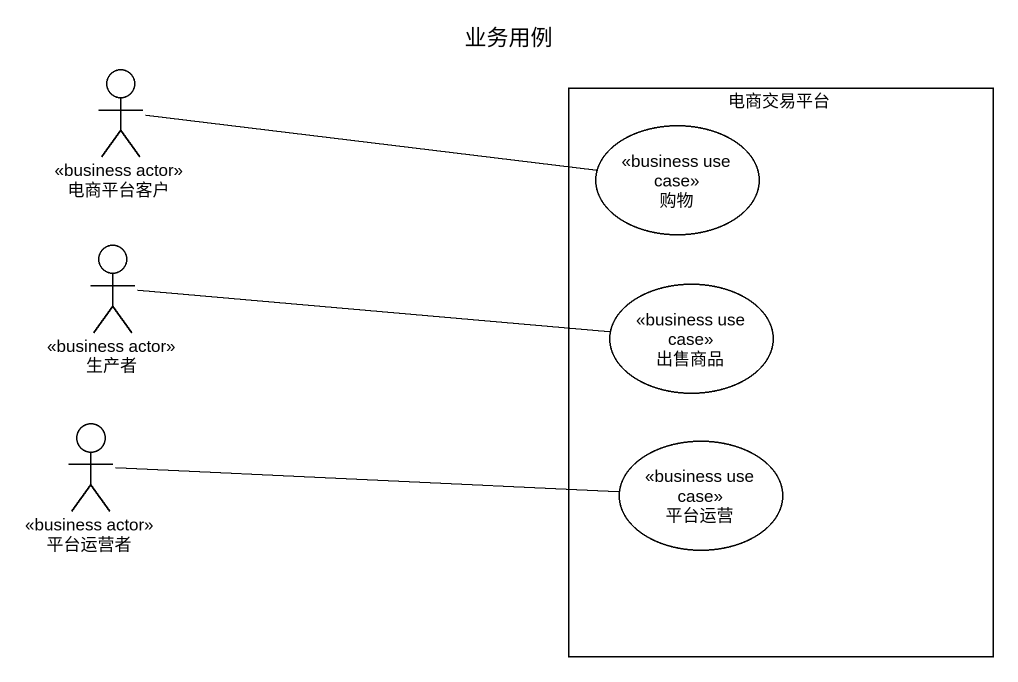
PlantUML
@startuml
title 业务用例
actor 电商平台客户 <<business actor>>
rectangle 电商交易平台 {
  usecase 购物 <<business use case>>
  usecase 出售商品 <<business use case>>
  usecase 平台运营 <<business use case>>
}
actor 生产者 <<business actor>>
actor 平台运营者 <<business actor>>
电商平台客户 -right- 购物
生产者 -right- 出售商品
平台运营者 -right- 平台运营
@enduml
